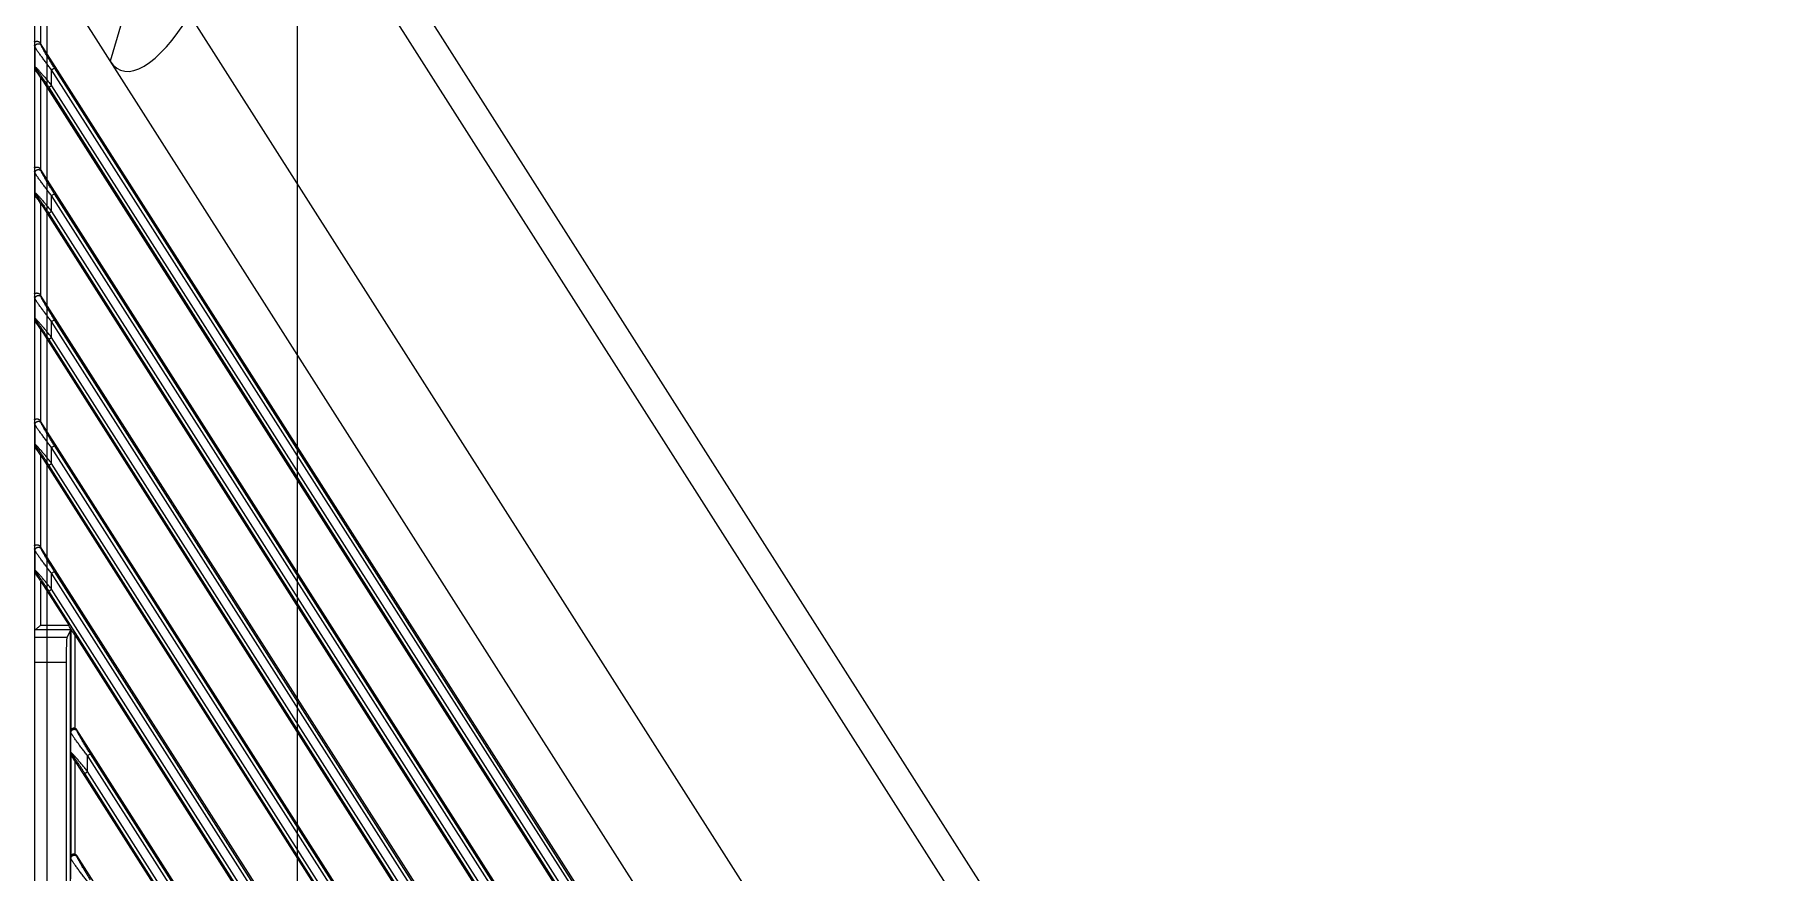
# Model space of a CAD drawing. Header units: millimetres. Extents: x 562 to 17351, y 2396 to 6995.
# Drawn here: x 12138.8 to 12345.5, y 4067.2 to 4167.6 of the extents above; entities that cross this region are included whole.
import ezdxf

# ---------------------------------------------------------------- set-up
doc = ezdxf.new("R2010")
doc.units = ezdxf.units.MM

# ---------------------------------------------------------------- blocks, each defined once
blk = doc.blocks.new('DTGCNV')
at = {"color": 7, "linetype": 'Continuous'}
for p, q in [((12716.62, 5010.2), (12716.62, 4673.2)), ((12717.32, 4984.42), (12717.32, 4970.54)), ((12759.91, 4979.78), (12838.25, 4856.8)), ((12719.01, 4978.83), (12910.96, 4677.53)), ((12883.39, 4779.44), (12757.68, 4976.76)), ((12727.57, 4974.7), (12725.69, 4968.36)), ((12735.19, 4973.91), (12923.33, 4678.59)), ((12716.68, 4970.08), (12716.62, 4970.28)), ((12716.68, 4967.69), (12716.68, 4970.08)), ((12717.41, 4970.29), (12717.35, 4970.49)), ((12903.91, 4677.66), (12717.35, 4970.49)), ((12716.62, 4967.67), (12716.68, 4967.69)), ((12716.63, 4967.44), (12716.74, 4967.47)), ((12718.67, 4967.34), (12719.01, 4967.55)), ((12718.67, 4965.42), (12718.67, 4967.34)), ((12902.32, 4679.06), (12718.67, 4967.34)), ((12902.66, 4679.27), (12719.01, 4967.55)), ((12717.32, 4966.45), (12717.32, 4955.46)), ((12717.32, 4966.45), (12901.38, 4677.53)), ((12718.67, 4965.42), (12718.33, 4965.21)), ((12718.67, 4965.42), (12901.1, 4679.06)), ((12718.33, 4965.21), (12900.77, 4678.84)), ((12716.68, 4955), (12716.62, 4955.2)), ((12716.68, 4952.61), (12716.68, 4955)), ((12717.41, 4955.22), (12717.35, 4955.42)), ((12894.31, 4677.66), (12717.35, 4955.42)), ((12716.62, 4952.59), (12716.68, 4952.61)), ((12716.63, 4952.36), (12716.74, 4952.4)), ((12717.32, 4951.38), (12717.32, 4940.39)), ((12717.32, 4951.38), (12891.78, 4677.53)), ((12718.67, 4952.26), (12719.01, 4952.48)), ((12718.67, 4950.35), (12718.67, 4952.26)), ((12892.72, 4679.06), (12718.67, 4952.26)), ((12893.06, 4679.27), (12719.01, 4952.48)), ((12718.67, 4950.35), (12718.33, 4950.13)), ((12718.33, 4950.13), (12891.16, 4678.84)), ((12718.67, 4950.35), (12891.5, 4679.06)), ((12716.68, 4939.93), (12716.62, 4940.13)), ((12716.68, 4937.53), (12716.68, 4939.93)), ((12717.41, 4940.14), (12717.35, 4940.34)), ((12887.42, 4673.4), (12717.35, 4940.34)), ((12716.68, 4937.53), (12716.62, 4937.52)), ((12716.63, 4937.29), (12716.74, 4937.32)), ((12717.32, 4936.3), (12717.32, 4925.31)), ((12717.32, 4936.3), (12884.81, 4673.4)), ((12718.67, 4937.19), (12719.01, 4937.4)), ((12718.67, 4935.27), (12718.67, 4937.19)), ((12885.86, 4674.75), (12718.67, 4937.19)), ((12886.2, 4674.96), (12719.01, 4937.4)), ((12718.33, 4935.06), (12718.67, 4935.27)), ((12884.3, 4674.53), (12718.33, 4935.06)), ((12884.64, 4674.75), (12718.67, 4935.27)), ((12716.68, 4924.85), (12716.62, 4925.05)), ((12716.68, 4922.46), (12716.68, 4924.85)), ((12717.41, 4925.06), (12717.35, 4925.27)), ((12877.81, 4673.4), (12717.35, 4925.27)), ((12716.68, 4922.46), (12716.62, 4922.44)), ((12716.63, 4922.21), (12716.74, 4922.24)), ((12718.67, 4922.11), (12719.01, 4922.32)), ((12718.67, 4920.19), (12718.67, 4922.11)), ((12876.26, 4674.75), (12718.67, 4922.11)), ((12876.59, 4674.96), (12719.01, 4922.32)), ((12717.32, 4921.23), (12717.32, 4910.24)), ((12717.32, 4921.23), (12875.2, 4673.4)), ((12718.33, 4919.98), (12718.67, 4920.19)), ((12874.7, 4674.53), (12718.33, 4919.98)), ((12875.04, 4674.75), (12718.67, 4920.19)), ((12716.68, 4909.78), (12716.62, 4909.98)), ((12716.68, 4907.38), (12716.68, 4909.78)), ((12717.41, 4909.99), (12717.35, 4910.19)), ((12868.21, 4673.4), (12717.35, 4910.19)), ((12716.68, 4907.38), (12716.62, 4907.37)), ((12716.63, 4907.14), (12716.74, 4907.17)), ((12717.32, 4906.15), (12717.32, 4900.77)), ((12717.32, 4906.15), (12720.75, 4900.77)), ((12718.67, 4907.04), (12719.01, 4907.25)), ((12718.67, 4905.12), (12718.67, 4907.04)), ((12866.65, 4674.75), (12718.67, 4907.04)), ((12866.99, 4674.96), (12719.01, 4907.25)), ((12718.33, 4904.91), (12718.67, 4905.12)), ((12865.1, 4674.53), (12718.33, 4904.91)), ((12865.43, 4674.75), (12718.67, 4905.12)), ((12720.49, 4899.35), (12716.62, 4899.35)), ((12720.95, 4900.27), (12716.66, 4900.27)), ((12720.75, 4900.77), (12717.32, 4900.77)), ((12720.95, 4900.27), (12720.49, 4899.35)), ((12720.87, 4900.1), (12720.87, 4860.8)), ((12721, 4900.32), (12720.95, 4900.27)), ((12720.95, 4900.27), (12720.95, 4888.17)), ((12721.45, 4899.66), (12721.45, 4888.47)), ((12721.45, 4899.66), (12865.6, 4673.4)), ((12720.42, 4896.35), (12716.62, 4896.35)), ((12720.42, 4896.35), (12720.42, 4864.54)), ((12720.98, 4887.96), (12720.95, 4888.17)), ((12720.98, 4885.54), (12720.98, 4887.96)), ((12721.72, 4888.17), (12721.7, 4888.29)), ((12858.6, 4673.4), (12721.7, 4888.29)), ((12720.95, 4885.41), (12720.98, 4885.54)), ((12720.95, 4885.41), (12720.95, 4873.1)), ((12721.04, 4885.32), (12721.02, 4885.22)), ((12722.98, 4885.2), (12723.32, 4885.41)), ((12722.98, 4883.28), (12722.98, 4885.2)), ((12857.05, 4674.75), (12722.98, 4885.2)), ((12857.38, 4674.96), (12723.32, 4885.41)), ((12721.45, 4884.59), (12721.45, 4873.39)), ((12721.45, 4884.59), (12853.36, 4677.53)), ((12722.64, 4883.07), (12722.98, 4883.28)), ((12855.49, 4674.53), (12722.64, 4883.07)), ((12855.83, 4674.75), (12722.98, 4883.28)), ((12720.98, 4872.88), (12720.95, 4873.1)), ((12720.98, 4870.46), (12720.98, 4872.88)), ((12721.72, 4873.1), (12721.7, 4873.22)), ((12846.29, 4677.66), (12721.7, 4873.22))]:
    blk.add_line(p, q, dxfattribs=at)
for centre, radius, start, end in [((12717.08, 4967.69), 0.402, 180.1282, 212.3718), ((12717.08, 4952.61), 0.402, 180.1282, 212.3718), ((12717.08, 4937.54), 0.402, 180.1282, 212.3718), ((12717.08, 4922.46), 0.402, 180.1282, 212.3718), ((12717.08, 4907.38), 0.402, 180.1282, 212.3718), ((12721.38, 4885.54), 0.396, 180.208, 212.9741)]:
    blk.add_arc(centre, radius, start, end, dxfattribs=at)
for centre, major_axis, ratio, start_param, end_param in [((12732.69, 4982.18), (5.78, 14.89), 0.368013, -3.405574, -2.010726), ((12717.02, 4970.27), (-0.117, 0.402), 0.954439, -1.274405, -1.134443), ((12717.32, 4966.34), (-0.7, 1.1), 0.046753, -1.496981, -0.118001), ((12717.02, 4955.19), (-0.117, 0.402), 0.954439, -1.274405, -1.134443), ((12717.32, 4951.26), (-0.7, 1.1), 0.046753, -1.496981, -0.118001), ((12717.02, 4940.12), (-0.117, 0.402), 0.954439, -1.274405, -1.134443), ((12717.32, 4936.19), (-0.7, 1.1), 0.046753, -1.496981, -0.118001), ((12717.02, 4925.04), (-0.117, 0.402), 0.954439, -1.274405, -1.134443), ((12717.32, 4921.11), (-0.7, 1.1), 0.046753, -1.496981, -0.118001), ((12717.02, 4909.97), (-0.117, 0.402), 0.954439, -1.274405, -1.134443), ((12717.32, 4906.04), (-0.7, 1.1), 0.046753, -1.496981, -0.118001), ((12717.32, 4900.26), (0.7, 0), 0.052408, 2.812592, 3.141593), ((12720.49, 4896.35), (0, 3), 0.026186, 0.05236, 1.570796), ((12720.69, 4900.77), (-0.321, 0.499), 0.073624, -2.73781, -1.618026), ((12721.45, 4900.27), (0.5, 0), 0.052408, 3.089233, 3.115413), ((12721.45, 4899.58), (-0.499, 0.789), 0.046753, -1.496981, -0.377197), ((12721.37, 4888.07), (-0.052, 0.405), 0.97951, -1.123245, -0.349373), ((12721.45, 4884.51), (-0.499, 0.789), 0.046753, -1.496981, -0.460321), ((12721.37, 4872.99), (-0.052, 0.405), 0.97951, -1.123245, -0.349373)]:
    blk.add_ellipse(centre, major_axis=major_axis, ratio=ratio, start_param=start_param, end_param=end_param, dxfattribs=at)
for points, knots in [([(12717.32, 4970.54), (12717.3, 4970.56), (12717.27, 4970.59), (12717.21, 4970.64), (12717.15, 4970.67), (12717.08, 4970.69), (12717.02, 4970.71), (12716.95, 4970.72), (12716.89, 4970.72), (12716.84, 4970.71), (12716.8, 4970.7), (12716.77, 4970.7), (12716.74, 4970.69), (12716.71, 4970.68), (12716.69, 4970.68), (12716.68, 4970.67), (12716.66, 4970.67), (12716.65, 4970.67), (12716.64, 4970.67), (12716.63, 4970.67), (12716.63, 4970.68), (12716.62, 4970.69), (12716.62, 4970.7), (12716.62, 4970.7), (12716.62, 4970.71)], [0, 0, 0, 0, 0.092092, 0.18383, 0.274482, 0.363041, 0.448376, 0.529457, 0.605459, 0.675766, 0.739913, 0.769539, 0.797439, 0.847676, 0.869774, 0.889641, 0.907107, 0.922074, 0.934647, 0.945489, 0.956057, 0.968087, 0.982675, 1, 1, 1, 1]), ([(12716.68, 4970.08), (12716.68, 4970.1), (12716.68, 4970.14), (12716.7, 4970.2), (12716.73, 4970.25), (12716.76, 4970.31), (12716.8, 4970.35), (12716.85, 4970.39), (12716.91, 4970.42), (12716.97, 4970.44), (12717.03, 4970.46), (12717.09, 4970.46), (12717.16, 4970.46), (12717.22, 4970.44), (12717.28, 4970.41), (12717.33, 4970.38), (12717.37, 4970.34), (12717.4, 4970.31), (12717.41, 4970.29)], [0, 0, 0, 0, 0.061113, 0.122614, 0.184534, 0.246921, 0.309743, 0.372936, 0.436398, 0.5, 0.563602, 0.627064, 0.690257, 0.753079, 0.815466, 0.877386, 0.938887, 1, 1, 1, 1]), ([(12718.67, 4967.34), (12718.56, 4967.47), (12718.35, 4967.74), (12718.04, 4968.14), (12717.79, 4968.47), (12717.6, 4968.73), (12717.45, 4968.92), (12717.32, 4969.1), (12717.19, 4969.28), (12717.07, 4969.45), (12716.96, 4969.61), (12716.87, 4969.74), (12716.82, 4969.83), (12716.78, 4969.89), (12716.74, 4969.95), (12716.71, 4970), (12716.7, 4970.03), (12716.68, 4970.06), (12716.68, 4970.07), (12716.68, 4970.08)], [0, 0, 0, 0, 0.151037, 0.300586, 0.447016, 0.518439, 0.588237, 0.655992, 0.721178, 0.783101, 0.840848, 0.893205, 0.916879, 0.938573, 0.958018, 0.974928, 0.989013, 0.994909, 1, 1, 1, 1]), ([(12719.01, 4967.55), (12718.92, 4967.68), (12718.76, 4967.94), (12718.52, 4968.33), (12718.32, 4968.65), (12718.17, 4968.9), (12718.06, 4969.09), (12717.95, 4969.27), (12717.85, 4969.45), (12717.75, 4969.62), (12717.66, 4969.79), (12717.59, 4969.92), (12717.53, 4970.02), (12717.5, 4970.09), (12717.47, 4970.15), (12717.45, 4970.2), (12717.43, 4970.24), (12717.42, 4970.27), (12717.41, 4970.28), (12717.41, 4970.29)], [0, 0, 0, 0, 0.145071, 0.289149, 0.431131, 0.500908, 0.569567, 0.636803, 0.702211, 0.76523, 0.825074, 0.880596, 0.906233, 0.930094, 0.951832, 0.971044, 0.987264, 0.994099, 1, 1, 1, 1]), ([(12716.62, 4967.44), (12716.62, 4967.44), (12716.62, 4967.44), (12716.62, 4967.44), (12716.62, 4967.44), (12716.62, 4967.44), (12716.62, 4967.44), (12716.63, 4967.44), (12716.63, 4967.44), (12716.63, 4967.44), (12716.63, 4967.44)], [0, 0, 0, 0, 0.134296, 0.239838, 0.325336, 0.408088, 0.50825, 0.637794, 0.80127, 1, 1, 1, 1]), ([(12716.68, 4967.69), (12716.68, 4967.69), (12716.68, 4967.69), (12716.69, 4967.68), (12716.7, 4967.68), (12716.71, 4967.67), (12716.73, 4967.66), (12716.75, 4967.65), (12716.78, 4967.62), (12716.82, 4967.59), (12716.86, 4967.54), (12716.91, 4967.49), (12716.96, 4967.44), (12717.02, 4967.38), (12717.1, 4967.29), (12717.21, 4967.17), (12717.34, 4967.02), (12717.48, 4966.86), (12717.62, 4966.7), (12717.77, 4966.52), (12717.92, 4966.35), (12718.07, 4966.16), (12718.22, 4965.98), (12718.42, 4965.73), (12718.57, 4965.55), (12718.67, 4965.42)], [0, 0, 0, 0, 0.002036, 0.004765, 0.008306, 0.012701, 0.017956, 0.024063, 0.038745, 0.05652, 0.077106, 0.100208, 0.125538, 0.152825, 0.181822, 0.244102, 0.310933, 0.381227, 0.454167, 0.529124, 0.605619, 0.683271, 0.76177, 0.840872, 1, 1, 1, 1]), ([(12716.74, 4967.47), (12716.74, 4967.47), (12716.74, 4967.47), (12716.75, 4967.47), (12716.75, 4967.47), (12716.76, 4967.46), (12716.77, 4967.45), (12716.78, 4967.44), (12716.8, 4967.43), (12716.81, 4967.41), (12716.84, 4967.39), (12716.87, 4967.35), (12716.91, 4967.3), (12716.95, 4967.25), (12717, 4967.19), (12717.04, 4967.13), (12717.11, 4967.03), (12717.2, 4966.91), (12717.31, 4966.76), (12717.42, 4966.6), (12717.53, 4966.43), (12717.64, 4966.26), (12717.76, 4966.09), (12717.87, 4965.92), (12717.99, 4965.74), (12718.14, 4965.5), (12718.26, 4965.33), (12718.33, 4965.21)], [0, 0, 0, 0, 0.001988, 0.003277, 0.004801, 0.008605, 0.013451, 0.019328, 0.026206, 0.034036, 0.042764, 0.062675, 0.085465, 0.110691, 0.137955, 0.166932, 0.197336, 0.261568, 0.329268, 0.399486, 0.471568, 0.545042, 0.619552, 0.694837, 0.77068, 0.84692, 1, 1, 1, 1]), ([(12717.32, 4955.46), (12717.3, 4955.48), (12717.27, 4955.52), (12717.21, 4955.56), (12717.15, 4955.59), (12717.08, 4955.62), (12717.02, 4955.63), (12716.95, 4955.64), (12716.89, 4955.64), (12716.84, 4955.64), (12716.8, 4955.63), (12716.77, 4955.62), (12716.74, 4955.62), (12716.71, 4955.61), (12716.69, 4955.6), (12716.68, 4955.6), (12716.66, 4955.59), (12716.65, 4955.59), (12716.64, 4955.59), (12716.63, 4955.59), (12716.63, 4955.6), (12716.62, 4955.61), (12716.62, 4955.62), (12716.62, 4955.63), (12716.62, 4955.63)], [0, 0, 0, 0, 0.092092, 0.18383, 0.274482, 0.363041, 0.448376, 0.529457, 0.605459, 0.675766, 0.739913, 0.769539, 0.797439, 0.847676, 0.869774, 0.889641, 0.907107, 0.922074, 0.934647, 0.945489, 0.956057, 0.968087, 0.982675, 1, 1, 1, 1]), ([(12716.68, 4955), (12716.68, 4955.02), (12716.68, 4955.06), (12716.7, 4955.12), (12716.73, 4955.18), (12716.76, 4955.23), (12716.8, 4955.28), (12716.85, 4955.32), (12716.91, 4955.35), (12716.97, 4955.37), (12717.03, 4955.38), (12717.09, 4955.39), (12717.16, 4955.38), (12717.22, 4955.36), (12717.28, 4955.34), (12717.33, 4955.31), (12717.37, 4955.26), (12717.4, 4955.23), (12717.41, 4955.22)], [0, 0, 0, 0, 0.061113, 0.122614, 0.184534, 0.246921, 0.309743, 0.372936, 0.436398, 0.5, 0.563602, 0.627064, 0.690257, 0.753079, 0.815466, 0.877386, 0.938887, 1, 1, 1, 1]), ([(12718.67, 4952.26), (12718.56, 4952.4), (12718.35, 4952.66), (12718.04, 4953.06), (12717.79, 4953.39), (12717.6, 4953.65), (12717.45, 4953.84), (12717.32, 4954.03), (12717.19, 4954.2), (12717.07, 4954.37), (12716.96, 4954.53), (12716.87, 4954.66), (12716.82, 4954.75), (12716.78, 4954.82), (12716.74, 4954.87), (12716.71, 4954.92), (12716.7, 4954.96), (12716.68, 4954.98), (12716.68, 4955), (12716.68, 4955)], [0, 0, 0, 0, 0.151037, 0.300586, 0.447016, 0.518439, 0.588237, 0.655992, 0.721178, 0.783101, 0.840848, 0.893205, 0.916879, 0.938573, 0.958018, 0.974928, 0.989013, 0.994909, 1, 1, 1, 1]), ([(12719.01, 4952.48), (12718.92, 4952.61), (12718.76, 4952.86), (12718.52, 4953.25), (12718.32, 4953.57), (12718.17, 4953.83), (12718.06, 4954.01), (12717.95, 4954.2), (12717.85, 4954.38), (12717.75, 4954.55), (12717.66, 4954.71), (12717.59, 4954.84), (12717.53, 4954.94), (12717.5, 4955.01), (12717.47, 4955.07), (12717.45, 4955.13), (12717.43, 4955.17), (12717.42, 4955.2), (12717.41, 4955.21), (12717.41, 4955.22)], [0, 0, 0, 0, 0.145071, 0.289149, 0.431131, 0.500908, 0.569567, 0.636803, 0.702211, 0.76523, 0.825074, 0.880596, 0.906233, 0.930094, 0.951832, 0.971044, 0.987264, 0.994099, 1, 1, 1, 1]), ([(12716.62, 4952.36), (12716.62, 4952.36), (12716.62, 4952.36), (12716.62, 4952.37), (12716.62, 4952.37), (12716.62, 4952.37), (12716.62, 4952.37), (12716.63, 4952.37), (12716.63, 4952.37), (12716.63, 4952.36), (12716.63, 4952.36)], [0, 0, 0, 0, 0.134296, 0.239838, 0.325336, 0.408088, 0.50825, 0.637794, 0.80127, 1, 1, 1, 1]), ([(12716.68, 4952.61), (12716.68, 4952.61), (12716.68, 4952.61), (12716.69, 4952.61), (12716.7, 4952.6), (12716.71, 4952.6), (12716.73, 4952.59), (12716.75, 4952.57), (12716.78, 4952.55), (12716.82, 4952.51), (12716.86, 4952.47), (12716.91, 4952.42), (12716.96, 4952.36), (12717.02, 4952.3), (12717.1, 4952.22), (12717.21, 4952.1), (12717.34, 4951.95), (12717.48, 4951.79), (12717.62, 4951.62), (12717.77, 4951.45), (12717.92, 4951.27), (12718.07, 4951.09), (12718.22, 4950.91), (12718.42, 4950.66), (12718.57, 4950.47), (12718.67, 4950.35)], [0, 0, 0, 0, 0.002036, 0.004765, 0.008306, 0.012701, 0.017956, 0.024063, 0.038745, 0.05652, 0.077106, 0.100208, 0.125538, 0.152825, 0.181822, 0.244102, 0.310933, 0.381227, 0.454167, 0.529124, 0.605619, 0.683271, 0.76177, 0.840872, 1, 1, 1, 1]), ([(12716.74, 4952.4), (12716.74, 4952.4), (12716.74, 4952.4), (12716.75, 4952.39), (12716.75, 4952.39), (12716.76, 4952.39), (12716.77, 4952.38), (12716.78, 4952.37), (12716.8, 4952.35), (12716.81, 4952.34), (12716.84, 4952.31), (12716.87, 4952.28), (12716.91, 4952.23), (12716.95, 4952.17), (12717, 4952.11), (12717.04, 4952.05), (12717.11, 4951.96), (12717.2, 4951.84), (12717.31, 4951.68), (12717.42, 4951.52), (12717.53, 4951.36), (12717.64, 4951.19), (12717.76, 4951.02), (12717.87, 4950.84), (12717.99, 4950.67), (12718.14, 4950.43), (12718.26, 4950.25), (12718.33, 4950.13)], [0, 0, 0, 0, 0.001988, 0.003277, 0.004801, 0.008605, 0.013451, 0.019328, 0.026206, 0.034036, 0.042764, 0.062675, 0.085465, 0.110691, 0.137955, 0.166932, 0.197336, 0.261568, 0.329268, 0.399486, 0.471568, 0.545042, 0.619552, 0.694837, 0.77068, 0.84692, 1, 1, 1, 1]), ([(12717.32, 4940.39), (12717.3, 4940.41), (12717.27, 4940.44), (12717.21, 4940.48), (12717.15, 4940.52), (12717.08, 4940.54), (12717.02, 4940.56), (12716.95, 4940.56), (12716.89, 4940.57), (12716.84, 4940.56), (12716.8, 4940.55), (12716.77, 4940.55), (12716.74, 4940.54), (12716.71, 4940.53), (12716.69, 4940.53), (12716.68, 4940.52), (12716.66, 4940.52), (12716.65, 4940.52), (12716.64, 4940.52), (12716.63, 4940.52), (12716.63, 4940.53), (12716.62, 4940.53), (12716.62, 4940.55), (12716.62, 4940.55), (12716.62, 4940.56)], [0, 0, 0, 0, 0.092092, 0.18383, 0.274482, 0.363041, 0.448376, 0.529457, 0.605459, 0.675766, 0.739913, 0.769539, 0.797439, 0.847676, 0.869774, 0.889641, 0.907107, 0.922074, 0.934647, 0.945489, 0.956057, 0.968087, 0.982675, 1, 1, 1, 1]), ([(12716.68, 4939.93), (12716.68, 4939.95), (12716.68, 4939.99), (12716.7, 4940.05), (12716.73, 4940.1), (12716.76, 4940.16), (12716.8, 4940.2), (12716.85, 4940.24), (12716.91, 4940.27), (12716.97, 4940.29), (12717.03, 4940.31), (12717.09, 4940.31), (12717.16, 4940.3), (12717.22, 4940.29), (12717.28, 4940.26), (12717.33, 4940.23), (12717.37, 4940.19), (12717.4, 4940.16), (12717.41, 4940.14)], [0, 0, 0, 0, 0.061113, 0.122614, 0.184534, 0.246921, 0.309743, 0.372936, 0.436398, 0.5, 0.563602, 0.627064, 0.690257, 0.753079, 0.815466, 0.877386, 0.938887, 1, 1, 1, 1]), ([(12718.67, 4937.19), (12718.56, 4937.32), (12718.35, 4937.59), (12718.04, 4937.99), (12717.79, 4938.32), (12717.6, 4938.58), (12717.45, 4938.77), (12717.32, 4938.95), (12717.19, 4939.13), (12717.07, 4939.3), (12716.96, 4939.46), (12716.87, 4939.58), (12716.82, 4939.68), (12716.78, 4939.74), (12716.74, 4939.8), (12716.71, 4939.85), (12716.7, 4939.88), (12716.68, 4939.91), (12716.68, 4939.92), (12716.68, 4939.93)], [0, 0, 0, 0, 0.151037, 0.300586, 0.447016, 0.518439, 0.588237, 0.655992, 0.721178, 0.783101, 0.840848, 0.893205, 0.916879, 0.938573, 0.958018, 0.974928, 0.989013, 0.994909, 1, 1, 1, 1]), ([(12719.01, 4937.4), (12718.92, 4937.53), (12718.76, 4937.79), (12718.52, 4938.18), (12718.32, 4938.5), (12718.17, 4938.75), (12718.06, 4938.94), (12717.95, 4939.12), (12717.85, 4939.3), (12717.75, 4939.47), (12717.66, 4939.64), (12717.59, 4939.77), (12717.53, 4939.87), (12717.5, 4939.93), (12717.47, 4940), (12717.45, 4940.05), (12717.43, 4940.09), (12717.42, 4940.12), (12717.41, 4940.13), (12717.41, 4940.14)], [0, 0, 0, 0, 0.145071, 0.289149, 0.431131, 0.500908, 0.569567, 0.636803, 0.702211, 0.76523, 0.825074, 0.880596, 0.906233, 0.930094, 0.951832, 0.971044, 0.987264, 0.994099, 1, 1, 1, 1]), ([(12716.62, 4937.29), (12716.62, 4937.29), (12716.62, 4937.29), (12716.62, 4937.29), (12716.62, 4937.29), (12716.62, 4937.29), (12716.62, 4937.29), (12716.63, 4937.29), (12716.63, 4937.29), (12716.63, 4937.29), (12716.63, 4937.29)], [0, 0, 0, 0, 0.134296, 0.239838, 0.325336, 0.408088, 0.50825, 0.637794, 0.80127, 1, 1, 1, 1]), ([(12718.67, 4935.27), (12718.57, 4935.4), (12718.42, 4935.58), (12718.22, 4935.83), (12718.07, 4936.01), (12717.92, 4936.19), (12717.77, 4936.37), (12717.62, 4936.54), (12717.48, 4936.71), (12717.34, 4936.87), (12717.21, 4937.02), (12717.1, 4937.14), (12717.02, 4937.23), (12716.96, 4937.29), (12716.91, 4937.34), (12716.86, 4937.39), (12716.82, 4937.43), (12716.78, 4937.47), (12716.75, 4937.5), (12716.73, 4937.51), (12716.71, 4937.52), (12716.7, 4937.53), (12716.69, 4937.53), (12716.68, 4937.53), (12716.68, 4937.53), (12716.68, 4937.53)], [0, 0, 0, 0, 0.159125, 0.238223, 0.316727, 0.394381, 0.470878, 0.545834, 0.61877, 0.689065, 0.755896, 0.818173, 0.847169, 0.874456, 0.899785, 0.922889, 0.943475, 0.96125, 0.975933, 0.982041, 0.987297, 0.991693, 0.995234, 0.997964, 1, 1, 1, 1]), ([(12718.33, 4935.06), (12718.26, 4935.18), (12718.14, 4935.35), (12717.99, 4935.59), (12717.87, 4935.77), (12717.76, 4935.94), (12717.64, 4936.11), (12717.53, 4936.28), (12717.42, 4936.45), (12717.31, 4936.61), (12717.2, 4936.76), (12717.11, 4936.88), (12717.04, 4936.97), (12717, 4937.04), (12716.95, 4937.1), (12716.91, 4937.15), (12716.87, 4937.2), (12716.84, 4937.24), (12716.81, 4937.26), (12716.8, 4937.28), (12716.78, 4937.29), (12716.77, 4937.3), (12716.76, 4937.31), (12716.75, 4937.32), (12716.75, 4937.32), (12716.74, 4937.32), (12716.74, 4937.32), (12716.74, 4937.32)], [0, 0, 0, 0, 0.153079, 0.229318, 0.305164, 0.380451, 0.454965, 0.528436, 0.600519, 0.670738, 0.738434, 0.802663, 0.833068, 0.862042, 0.889307, 0.914531, 0.937321, 0.957232, 0.96596, 0.973791, 0.980669, 0.986547, 0.991394, 0.995199, 0.996723, 0.998012, 1, 1, 1, 1]), ([(12717.32, 4925.31), (12717.3, 4925.33), (12717.27, 4925.37), (12717.21, 4925.41), (12717.15, 4925.44), (12717.08, 4925.47), (12717.02, 4925.48), (12716.95, 4925.49), (12716.89, 4925.49), (12716.84, 4925.49), (12716.8, 4925.48), (12716.77, 4925.47), (12716.74, 4925.46), (12716.71, 4925.46), (12716.69, 4925.45), (12716.68, 4925.45), (12716.66, 4925.44), (12716.65, 4925.44), (12716.64, 4925.44), (12716.63, 4925.44), (12716.63, 4925.45), (12716.62, 4925.46), (12716.62, 4925.47), (12716.62, 4925.48), (12716.62, 4925.48)], [0, 0, 0, 0, 0.092092, 0.18383, 0.274482, 0.363041, 0.448376, 0.529457, 0.605459, 0.675766, 0.739913, 0.769539, 0.797439, 0.847676, 0.869774, 0.889641, 0.907107, 0.922074, 0.934647, 0.945489, 0.956057, 0.968087, 0.982675, 1, 1, 1, 1]), ([(12716.68, 4924.85), (12716.68, 4924.87), (12716.68, 4924.91), (12716.7, 4924.97), (12716.73, 4925.03), (12716.76, 4925.08), (12716.8, 4925.13), (12716.85, 4925.16), (12716.91, 4925.2), (12716.97, 4925.22), (12717.03, 4925.23), (12717.09, 4925.24), (12717.16, 4925.23), (12717.22, 4925.21), (12717.28, 4925.19), (12717.33, 4925.15), (12717.37, 4925.11), (12717.4, 4925.08), (12717.41, 4925.06)], [0, 0, 0, 0, 0.061113, 0.122614, 0.184534, 0.246921, 0.309743, 0.372936, 0.436398, 0.5, 0.563602, 0.627064, 0.690257, 0.753079, 0.815466, 0.877386, 0.938887, 1, 1, 1, 1]), ([(12718.67, 4922.11), (12718.56, 4922.24), (12718.35, 4922.51), (12718.04, 4922.91), (12717.79, 4923.24), (12717.6, 4923.5), (12717.45, 4923.69), (12717.32, 4923.87), (12717.19, 4924.05), (12717.07, 4924.22), (12716.96, 4924.38), (12716.87, 4924.51), (12716.82, 4924.6), (12716.78, 4924.66), (12716.74, 4924.72), (12716.71, 4924.77), (12716.7, 4924.81), (12716.68, 4924.83), (12716.68, 4924.85), (12716.68, 4924.85)], [0, 0, 0, 0, 0.151037, 0.300586, 0.447016, 0.518439, 0.588237, 0.655992, 0.721178, 0.783101, 0.840848, 0.893205, 0.916879, 0.938573, 0.958018, 0.974928, 0.989013, 0.994909, 1, 1, 1, 1]), ([(12719.01, 4922.32), (12718.92, 4922.45), (12718.76, 4922.71), (12718.52, 4923.1), (12718.32, 4923.42), (12718.17, 4923.67), (12718.06, 4923.86), (12717.95, 4924.05), (12717.85, 4924.22), (12717.75, 4924.4), (12717.66, 4924.56), (12717.59, 4924.69), (12717.53, 4924.79), (12717.5, 4924.86), (12717.47, 4924.92), (12717.45, 4924.98), (12717.43, 4925.02), (12717.42, 4925.05), (12717.41, 4925.06), (12717.41, 4925.06)], [0, 0, 0, 0, 0.145071, 0.289149, 0.431131, 0.500908, 0.569567, 0.636803, 0.702211, 0.76523, 0.825074, 0.880596, 0.906233, 0.930094, 0.951832, 0.971044, 0.987264, 0.994099, 1, 1, 1, 1]), ([(12716.62, 4922.21), (12716.62, 4922.21), (12716.62, 4922.21), (12716.62, 4922.22), (12716.62, 4922.22), (12716.62, 4922.22), (12716.62, 4922.22), (12716.63, 4922.22), (12716.63, 4922.22), (12716.63, 4922.21), (12716.63, 4922.21)], [0, 0, 0, 0, 0.134296, 0.239838, 0.325336, 0.408088, 0.50825, 0.637794, 0.80127, 1, 1, 1, 1]), ([(12718.67, 4920.19), (12718.57, 4920.32), (12718.42, 4920.51), (12718.22, 4920.76), (12718.07, 4920.94), (12717.92, 4921.12), (12717.77, 4921.3), (12717.62, 4921.47), (12717.48, 4921.64), (12717.34, 4921.8), (12717.21, 4921.95), (12717.1, 4922.07), (12717.02, 4922.15), (12716.96, 4922.21), (12716.91, 4922.27), (12716.86, 4922.32), (12716.82, 4922.36), (12716.78, 4922.4), (12716.75, 4922.42), (12716.73, 4922.44), (12716.71, 4922.45), (12716.7, 4922.45), (12716.69, 4922.46), (12716.68, 4922.46), (12716.68, 4922.46), (12716.68, 4922.46)], [0, 0, 0, 0, 0.159125, 0.238223, 0.316727, 0.394381, 0.470878, 0.545834, 0.61877, 0.689065, 0.755896, 0.818173, 0.847169, 0.874456, 0.899785, 0.922889, 0.943475, 0.96125, 0.975933, 0.982041, 0.987297, 0.991693, 0.995234, 0.997964, 1, 1, 1, 1]), ([(12718.33, 4919.98), (12718.26, 4920.1), (12718.14, 4920.28), (12717.99, 4920.52), (12717.87, 4920.69), (12717.76, 4920.87), (12717.64, 4921.04), (12717.53, 4921.21), (12717.42, 4921.37), (12717.31, 4921.53), (12717.2, 4921.68), (12717.11, 4921.81), (12717.04, 4921.9), (12717, 4921.96), (12716.95, 4922.02), (12716.91, 4922.08), (12716.87, 4922.13), (12716.84, 4922.16), (12716.81, 4922.19), (12716.8, 4922.2), (12716.78, 4922.22), (12716.77, 4922.23), (12716.76, 4922.24), (12716.75, 4922.24), (12716.75, 4922.24), (12716.74, 4922.25), (12716.74, 4922.25), (12716.74, 4922.24)], [0, 0, 0, 0, 0.153079, 0.229318, 0.305164, 0.380451, 0.454965, 0.528436, 0.600519, 0.670738, 0.738434, 0.802663, 0.833068, 0.862042, 0.889307, 0.914531, 0.937321, 0.957232, 0.96596, 0.973791, 0.980669, 0.986547, 0.991394, 0.995199, 0.996723, 0.998012, 1, 1, 1, 1]), ([(12717.32, 4910.24), (12717.3, 4910.26), (12717.27, 4910.29), (12717.21, 4910.33), (12717.15, 4910.37), (12717.08, 4910.39), (12717.02, 4910.41), (12716.95, 4910.41), (12716.89, 4910.41), (12716.84, 4910.41), (12716.8, 4910.4), (12716.77, 4910.4), (12716.74, 4910.39), (12716.71, 4910.38), (12716.69, 4910.37), (12716.68, 4910.37), (12716.66, 4910.37), (12716.65, 4910.37), (12716.64, 4910.37), (12716.63, 4910.37), (12716.63, 4910.37), (12716.62, 4910.38), (12716.62, 4910.39), (12716.62, 4910.4), (12716.62, 4910.41)], [0, 0, 0, 0, 0.092092, 0.18383, 0.274482, 0.363041, 0.448376, 0.529457, 0.605459, 0.675766, 0.739913, 0.769539, 0.797439, 0.847676, 0.869774, 0.889641, 0.907107, 0.922074, 0.934647, 0.945489, 0.956057, 0.968087, 0.982675, 1, 1, 1, 1]), ([(12716.68, 4909.78), (12716.68, 4909.8), (12716.68, 4909.84), (12716.7, 4909.9), (12716.73, 4909.95), (12716.76, 4910), (12716.8, 4910.05), (12716.85, 4910.09), (12716.91, 4910.12), (12716.97, 4910.14), (12717.03, 4910.16), (12717.09, 4910.16), (12717.16, 4910.15), (12717.22, 4910.14), (12717.28, 4910.11), (12717.33, 4910.08), (12717.37, 4910.04), (12717.4, 4910.01), (12717.41, 4909.99)], [0, 0, 0, 0, 0.061113, 0.122614, 0.184534, 0.246921, 0.309743, 0.372936, 0.436398, 0.5, 0.563602, 0.627064, 0.690257, 0.753079, 0.815466, 0.877386, 0.938887, 1, 1, 1, 1]), ([(12718.67, 4907.04), (12718.56, 4907.17), (12718.35, 4907.44), (12718.04, 4907.83), (12717.79, 4908.16), (12717.6, 4908.42), (12717.45, 4908.61), (12717.32, 4908.8), (12717.19, 4908.98), (12717.07, 4909.15), (12716.96, 4909.31), (12716.87, 4909.43), (12716.82, 4909.53), (12716.78, 4909.59), (12716.74, 4909.65), (12716.71, 4909.7), (12716.7, 4909.73), (12716.68, 4909.76), (12716.68, 4909.77), (12716.68, 4909.78)], [0, 0, 0, 0, 0.151037, 0.300586, 0.447016, 0.518439, 0.588237, 0.655992, 0.721178, 0.783101, 0.840848, 0.893205, 0.916879, 0.938573, 0.958018, 0.974928, 0.989013, 0.994909, 1, 1, 1, 1]), ([(12719.01, 4907.25), (12718.92, 4907.38), (12718.76, 4907.64), (12718.52, 4908.02), (12718.32, 4908.35), (12718.17, 4908.6), (12718.06, 4908.79), (12717.95, 4908.97), (12717.85, 4909.15), (12717.75, 4909.32), (12717.66, 4909.49), (12717.59, 4909.62), (12717.53, 4909.72), (12717.5, 4909.78), (12717.47, 4909.85), (12717.45, 4909.9), (12717.43, 4909.94), (12717.42, 4909.97), (12717.41, 4909.98), (12717.41, 4909.99)], [0, 0, 0, 0, 0.145071, 0.289149, 0.431131, 0.500908, 0.569567, 0.636803, 0.702211, 0.76523, 0.825074, 0.880596, 0.906233, 0.930094, 0.951832, 0.971044, 0.987264, 0.994099, 1, 1, 1, 1]), ([(12718.67, 4905.12), (12718.57, 4905.24), (12718.42, 4905.43), (12718.22, 4905.68), (12718.07, 4905.86), (12717.92, 4906.04), (12717.77, 4906.22), (12717.62, 4906.39), (12717.48, 4906.56), (12717.34, 4906.72), (12717.21, 4906.87), (12717.1, 4906.99), (12717.02, 4907.08), (12716.96, 4907.14), (12716.91, 4907.19), (12716.86, 4907.24), (12716.82, 4907.28), (12716.78, 4907.32), (12716.75, 4907.34), (12716.73, 4907.36), (12716.71, 4907.37), (12716.7, 4907.38), (12716.69, 4907.38), (12716.68, 4907.38), (12716.68, 4907.38), (12716.68, 4907.38)], [0, 0, 0, 0, 0.159125, 0.238223, 0.316727, 0.394381, 0.470878, 0.545834, 0.61877, 0.689065, 0.755896, 0.818173, 0.847169, 0.874456, 0.899785, 0.922889, 0.943475, 0.96125, 0.975933, 0.982041, 0.987297, 0.991693, 0.995234, 0.997964, 1, 1, 1, 1]), ([(12716.62, 4907.14), (12716.62, 4907.14), (12716.62, 4907.14), (12716.62, 4907.14), (12716.62, 4907.14), (12716.62, 4907.14), (12716.62, 4907.14), (12716.63, 4907.14), (12716.63, 4907.14), (12716.63, 4907.14), (12716.63, 4907.14)], [0, 0, 0, 0, 0.134291, 0.239825, 0.325324, 0.40808, 0.508237, 0.637782, 0.801264, 1, 1, 1, 1]), ([(12718.33, 4904.91), (12718.26, 4905.02), (12718.14, 4905.2), (12717.99, 4905.44), (12717.87, 4905.62), (12717.76, 4905.79), (12717.64, 4905.96), (12717.53, 4906.13), (12717.42, 4906.3), (12717.31, 4906.46), (12717.2, 4906.61), (12717.11, 4906.73), (12717.04, 4906.82), (12717, 4906.89), (12716.95, 4906.95), (12716.91, 4907), (12716.87, 4907.05), (12716.84, 4907.09), (12716.81, 4907.11), (12716.8, 4907.13), (12716.78, 4907.14), (12716.77, 4907.15), (12716.76, 4907.16), (12716.75, 4907.17), (12716.75, 4907.17), (12716.74, 4907.17), (12716.74, 4907.17), (12716.74, 4907.17)], [0, 0, 0, 0, 0.153079, 0.229318, 0.305164, 0.380451, 0.454965, 0.528436, 0.600519, 0.670738, 0.738434, 0.802663, 0.833068, 0.862042, 0.889307, 0.914531, 0.937321, 0.957232, 0.96596, 0.973791, 0.980669, 0.986547, 0.991394, 0.995199, 0.996723, 0.998012, 1, 1, 1, 1]), ([(12716.66, 4900.27), (12716.66, 4900.27), (12716.67, 4900.28), (12716.68, 4900.28), (12716.69, 4900.29), (12716.71, 4900.3), (12716.74, 4900.31), (12716.78, 4900.33), (12716.81, 4900.36), (12716.87, 4900.4), (12716.94, 4900.46), (12717.03, 4900.53), (12717.13, 4900.61), (12717.22, 4900.69), (12717.29, 4900.75), (12717.32, 4900.77)], [0, 0, 0, 0, 0.013463, 0.028958, 0.046471, 0.065932, 0.110248, 0.160922, 0.216933, 0.277361, 0.408429, 0.549248, 0.696374, 0.84732, 1, 1, 1, 1]), ([(12721.45, 4888.47), (12721.42, 4888.48), (12721.35, 4888.48), (12721.25, 4888.47), (12721.16, 4888.45), (12721.09, 4888.4), (12721.03, 4888.35), (12720.99, 4888.3), (12720.96, 4888.23), (12720.95, 4888.19), (12720.95, 4888.17)], [0, 0, 0, 0, 0.160899, 0.314742, 0.456494, 0.584742, 0.700638, 0.806545, 0.905309, 1, 1, 1, 1]), ([(12720.98, 4887.96), (12720.98, 4887.98), (12720.98, 4888.02), (12721, 4888.08), (12721.02, 4888.14), (12721.06, 4888.2), (12721.1, 4888.24), (12721.15, 4888.28), (12721.21, 4888.31), (12721.27, 4888.34), (12721.33, 4888.35), (12721.39, 4888.35), (12721.46, 4888.35), (12721.52, 4888.33), (12721.58, 4888.3), (12721.63, 4888.27), (12721.68, 4888.22), (12721.7, 4888.19), (12721.72, 4888.17)], [0, 0, 0, 0, 0.061771, 0.123674, 0.185724, 0.247974, 0.310429, 0.373081, 0.435901, 0.498841, 0.561846, 0.62485, 0.687789, 0.750605, 0.813254, 0.8757, 0.937956, 1, 1, 1, 1]), ([(12722.98, 4885.2), (12722.87, 4885.33), (12722.65, 4885.61), (12722.39, 4885.95), (12722.18, 4886.23), (12722.02, 4886.43), (12721.87, 4886.63), (12721.73, 4886.82), (12721.59, 4887.01), (12721.46, 4887.19), (12721.34, 4887.36), (12721.25, 4887.5), (12721.18, 4887.6), (12721.13, 4887.67), (12721.09, 4887.74), (12721.06, 4887.8), (12721.03, 4887.85), (12721.01, 4887.89), (12720.99, 4887.92), (12720.99, 4887.93), (12720.98, 4887.95), (12720.98, 4887.96), (12720.98, 4887.96)], [0, 0, 0, 0, 0.154445, 0.30727, 0.382534, 0.456692, 0.529432, 0.600377, 0.669045, 0.734822, 0.796897, 0.854183, 0.880595, 0.905226, 0.927827, 0.94811, 0.965769, 0.980485, 0.986646, 0.991965, 0.996419, 1, 1, 1, 1]), ([(12723.32, 4885.41), (12723.23, 4885.54), (12723.06, 4885.81), (12722.86, 4886.14), (12722.69, 4886.41), (12722.57, 4886.6), (12722.46, 4886.8), (12722.34, 4886.99), (12722.23, 4887.17), (12722.13, 4887.36), (12722.03, 4887.53), (12721.95, 4887.67), (12721.89, 4887.78), (12721.85, 4887.86), (12721.82, 4887.93), (12721.79, 4887.99), (12721.76, 4888.05), (12721.74, 4888.09), (12721.73, 4888.12), (12721.72, 4888.14), (12721.72, 4888.16), (12721.72, 4888.17), (12721.72, 4888.17)], [0, 0, 0, 0, 0.147854, 0.294636, 0.367264, 0.439153, 0.510088, 0.579799, 0.647935, 0.714028, 0.777425, 0.83718, 0.86528, 0.891898, 0.916748, 0.939475, 0.959663, 0.976821, 0.984101, 0.990427, 0.995741, 1, 1, 1, 1]), ([(12720.95, 4885.41), (12720.95, 4885.39), (12720.96, 4885.36), (12720.97, 4885.31), (12720.99, 4885.27), (12721.01, 4885.24), (12721.02, 4885.22)], [0, 0, 0, 0, 0.23991, 0.484403, 0.736695, 1, 1, 1, 1]), ([(12722.98, 4883.28), (12722.88, 4883.41), (12722.67, 4883.67), (12722.41, 4883.98), (12722.2, 4884.23), (12722.05, 4884.41), (12721.9, 4884.59), (12721.76, 4884.76), (12721.64, 4884.9), (12721.54, 4885), (12721.47, 4885.08), (12721.41, 4885.15), (12721.35, 4885.22), (12721.29, 4885.28), (12721.23, 4885.34), (12721.18, 4885.39), (12721.13, 4885.44), (12721.09, 4885.48), (12721.06, 4885.5), (12721.04, 4885.52), (12721.02, 4885.53), (12721.01, 4885.54), (12721, 4885.54), (12721, 4885.54), (12720.99, 4885.54), (12720.99, 4885.54), (12720.98, 4885.54), (12720.98, 4885.54), (12720.98, 4885.54), (12720.98, 4885.54)], [0, 0, 0, 0, 0.163599, 0.325517, 0.405208, 0.483611, 0.560291, 0.634699, 0.706102, 0.740385, 0.773533, 0.805367, 0.835691, 0.864271, 0.890851, 0.915138, 0.936821, 0.955575, 0.97109, 0.977548, 0.983108, 0.987753, 0.991491, 0.994362, 0.995508, 0.996494, 0.997369, 0.998198, 1, 1, 1, 1]), ([(12722.64, 4883.07), (12722.56, 4883.19), (12722.45, 4883.37), (12722.29, 4883.62), (12722.17, 4883.8), (12722.05, 4883.98), (12721.93, 4884.15), (12721.82, 4884.32), (12721.7, 4884.49), (12721.61, 4884.63), (12721.53, 4884.74), (12721.48, 4884.81), (12721.42, 4884.89), (12721.37, 4884.96), (12721.32, 4885.03), (12721.27, 4885.09), (12721.23, 4885.15), (12721.19, 4885.2), (12721.15, 4885.24), (12721.12, 4885.28), (12721.1, 4885.3), (12721.09, 4885.31), (12721.07, 4885.32), (12721.07, 4885.32), (12721.06, 4885.33), (12721.05, 4885.33), (12721.05, 4885.33), (12721.05, 4885.33), (12721.05, 4885.33), (12721.04, 4885.33), (12721.04, 4885.32), (12721.04, 4885.32)], [0, 0, 0, 0, 0.15694, 0.235083, 0.312792, 0.389889, 0.466133, 0.541222, 0.614757, 0.686184, 0.720877, 0.754726, 0.78758, 0.819246, 0.849499, 0.878053, 0.90457, 0.928641, 0.949798, 0.96753, 0.974953, 0.981338, 0.986644, 0.990849, 0.993984, 0.99519, 0.9962, 0.997085, 0.997946, 0.99889, 1, 1, 1, 1]), ([(12721.45, 4873.39), (12721.42, 4873.4), (12721.35, 4873.41), (12721.25, 4873.4), (12721.16, 4873.37), (12721.09, 4873.33), (12721.03, 4873.28), (12720.99, 4873.22), (12720.96, 4873.16), (12720.95, 4873.12), (12720.95, 4873.1)], [0, 0, 0, 0, 0.160899, 0.314742, 0.456494, 0.584742, 0.700638, 0.806545, 0.905309, 1, 1, 1, 1]), ([(12720.98, 4872.88), (12720.98, 4872.91), (12720.98, 4872.95), (12721, 4873.01), (12721.02, 4873.07), (12721.06, 4873.12), (12721.1, 4873.17), (12721.15, 4873.21), (12721.21, 4873.24), (12721.27, 4873.26), (12721.33, 4873.27), (12721.39, 4873.28), (12721.46, 4873.27), (12721.52, 4873.25), (12721.58, 4873.23), (12721.63, 4873.19), (12721.68, 4873.15), (12721.7, 4873.12), (12721.72, 4873.1)], [0, 0, 0, 0, 0.061771, 0.123674, 0.185724, 0.247974, 0.310429, 0.373081, 0.435901, 0.498841, 0.561846, 0.62485, 0.687789, 0.750605, 0.813254, 0.8757, 0.937956, 1, 1, 1, 1]), ([(12722.98, 4870.12), (12722.87, 4870.26), (12722.65, 4870.53), (12722.39, 4870.88), (12722.18, 4871.15), (12722.02, 4871.35), (12721.87, 4871.55), (12721.73, 4871.74), (12721.59, 4871.93), (12721.46, 4872.12), (12721.34, 4872.29), (12721.25, 4872.42), (12721.18, 4872.53), (12721.13, 4872.6), (12721.09, 4872.66), (12721.06, 4872.72), (12721.03, 4872.77), (12721.01, 4872.81), (12720.99, 4872.84), (12720.99, 4872.86), (12720.98, 4872.87), (12720.98, 4872.88), (12720.98, 4872.88)], [0, 0, 0, 0, 0.154445, 0.30727, 0.382534, 0.456692, 0.529432, 0.600377, 0.669045, 0.734822, 0.796897, 0.854183, 0.880595, 0.905226, 0.927827, 0.94811, 0.965769, 0.980485, 0.986646, 0.991965, 0.996419, 1, 1, 1, 1]), ([(12723.32, 4870.33), (12723.23, 4870.47), (12723.06, 4870.73), (12722.86, 4871.07), (12722.69, 4871.33), (12722.57, 4871.53), (12722.46, 4871.72), (12722.34, 4871.91), (12722.23, 4872.1), (12722.13, 4872.28), (12722.03, 4872.46), (12721.95, 4872.6), (12721.89, 4872.71), (12721.85, 4872.78), (12721.82, 4872.85), (12721.79, 4872.92), (12721.76, 4872.97), (12721.74, 4873.02), (12721.73, 4873.05), (12721.72, 4873.07), (12721.72, 4873.08), (12721.72, 4873.09), (12721.72, 4873.1)], [0, 0, 0, 0, 0.147854, 0.294636, 0.367264, 0.439153, 0.510088, 0.579799, 0.647935, 0.714028, 0.777425, 0.83718, 0.86528, 0.891898, 0.916748, 0.939475, 0.959663, 0.976821, 0.984101, 0.990427, 0.995741, 1, 1, 1, 1])]:
    blk.add_open_spline(points, degree=3, knots=knots, dxfattribs=at)
blk = doc.blocks.new('*U61')
blk.add_blockref('DTGCNV', (-13016.62, -4845.2))
blk = doc.blocks.new('*U62')
at = {"color": 0, "linetype": 'ByBlock', "lineweight": -2, "transparency": 16777216}
blk.add_blockref('*U61', (0, 0), dxfattribs=at)
blk = doc.blocks.new('dfx')
at = {"color": 114, "linetype": 'Continuous', "lineweight": -3, "true_color": 0x139b48}
for p, q in [((13125.98, 8283.73), (13125.98, 8771.23)), ((13155.98, 8283.73), (13155.98, 8771.23))]:
    blk.add_line(p, q, dxfattribs=at)
blk = doc.blocks.new('*U142')
blk.add_blockref('dfx', (-13416.98, -8530.48))
blk = doc.blocks.new('*U143')
at = {"color": 0, "linetype": 'ByBlock', "lineweight": -2, "transparency": 16777216}
blk.add_blockref('*U142', (0, 0), dxfattribs=at)

msp = doc.modelspace()

# ---------------------------------------------------------------- block references
for name, p in [('*U62', (12438.816, 4041.217)), ('*U143', (12431.316, 4211.467))]:
    msp.add_blockref(name, p)

doc.saveas('drawing.dxf')
